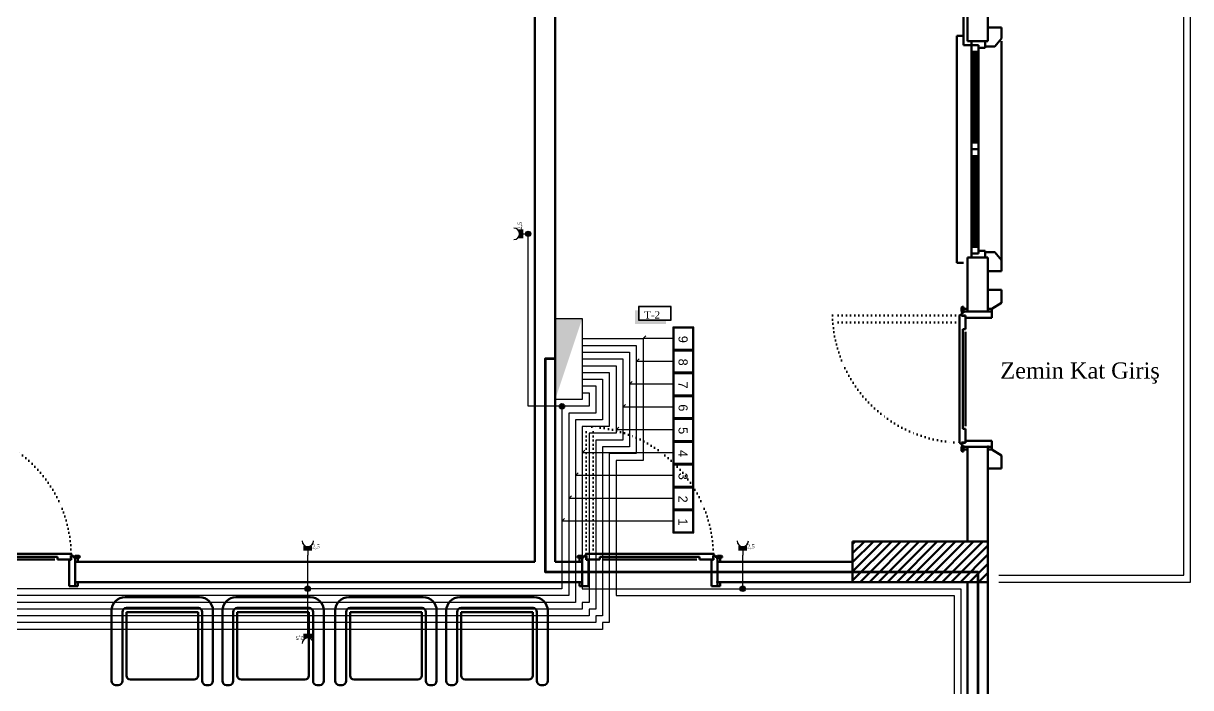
# Model space of a CAD drawing. Header units: millimetres. Extents: x 2046 to 14753, y 2361 to 29276.
# Drawn here: x 7328 to 8191, y 22043 to 22534 of the extents above; entities that cross this region are included whole.
import ezdxf

# ---------------------------------------------------------------- set-up
doc = ezdxf.new("R2010")
doc.units = ezdxf.units.MM
doc.linetypes.add('ACAD_ISO07W100', pattern=[3, 0, -3])
for name, color, linetype, lineweight in [('A.O. DUVAR', 7, 'Continuous', 50), ('KOLON HATTI  0.60 mm', 91, 'Continuous', 53), ('priz', 12, 'Continuous', 25)]:
    doc.layers.add(name, color=color, linetype=linetype, lineweight=lineweight)
for name, color, linetype in [('aydınlatma', 3, 'Continuous'), ('Elektrik Yazı', 7, 'Continuous'), ('Sorti Kesiti', 7, 'Continuous')]:
    doc.layers.add(name, color=color, linetype=linetype)
doc.styles.add('A.O. MALZEME', font='times.ttf', dxfattribs={"height": 10})
doc.styles.add('Elektrik Yazı', font='times.ttf')
doc.styles.add('Mimari Yazı', font='times.ttf')
doc.styles.get("Standard").update_dxf_attribs({"font": 'arial.ttf'})

# ---------------------------------------------------------------- blocks, each defined once
blk = doc.blocks.new('*U9')
at = {"layer": 'aydınlatma'}
for p, q in [((-30, 0), (-30, 19.992)), ((-30, 19.992), (30, 19.992)), ((30, 19.992), (30, 0)), ((-30, 0), (30, 0))]:
    blk.add_line(p, q, dxfattribs=at)
at = {"layer": 'aydınlatma', "color": 3}
blk.add_solid([(30, 0), (-30, 19.992), (-30, 0)], dxfattribs=at)
blk = doc.blocks.new('*U79')
at = {"layer": 'priz'}
for p, q in [((-5.2, 10.5), (5.2, 10.5)), ((-5.2, 9.2), (5.2, 9.2)), ((-5.2, 7.8), (5.2, 7.8)), ((-5.2, 6.4), (5.2, 6.4)), ((0, 10.5), (0, 0))]:
    blk.add_line(p, q, dxfattribs=at)
blk.add_arc((0, 17.5), 7, 180, 0, dxfattribs=at)
at = {"layer": 'Sorti Kesiti', "style": 'Mimari Yazı'}
blk.add_text('2,5', height=4.9, dxfattribs=at).set_placement((5.4, 8.1))
blk = doc.blocks.new('*U80')
at = {"layer": 'priz'}
for p, q in [((-5.2, 10.5), (5.2, 10.5)), ((-5.2, 9.2), (5.2, 9.2)), ((-5.2, 7.8), (5.2, 7.8)), ((-5.2, 6.4), (5.2, 6.4)), ((0, 10.5), (0, 0))]:
    blk.add_line(p, q, dxfattribs=at)
blk.add_arc((0, 17.5), 7, 180, 0, dxfattribs=at)
at = {"layer": 'Sorti Kesiti', "style": 'Mimari Yazı'}
blk.add_text('2,5', height=4.9, dxfattribs=at).set_placement((5.4, 8.1))
blk = doc.blocks.new('*U81')
at = {"layer": 'priz'}
for p, q in [((-5.2, 10.5), (5.2, 10.5)), ((-5.2, 9.2), (5.2, 9.2)), ((-5.2, 7.8), (5.2, 7.8)), ((-5.2, 6.4), (5.2, 6.4)), ((0, 10.5), (0, 0))]:
    blk.add_line(p, q, dxfattribs=at)
blk.add_arc((0, 17.5), 7, 180, 0, dxfattribs=at)
at = {"layer": 'Sorti Kesiti', "style": 'Mimari Yazı'}
blk.add_text('2,5', height=4.9, dxfattribs=at).set_placement((5.4, 8.1))
blk = doc.blocks.new('*U98')
at = {"layer": 'priz'}
for p, q in [((-5.2, 10.5), (5.2, 10.5)), ((-5.2, 9.2), (5.2, 9.2)), ((-5.2, 7.8), (5.2, 7.8)), ((-5.2, 6.4), (5.2, 6.4)), ((0, 10.5), (0, 0))]:
    blk.add_line(p, q, dxfattribs=at)
blk.add_arc((0, 17.5), 7, 180, 0, dxfattribs=at)
at = {"layer": 'Sorti Kesiti', "style": 'Mimari Yazı'}
blk.add_text('2,5', height=4.9, dxfattribs=at).set_placement((5.4, 8.1))
blk = doc.blocks.new('buat priz')
at = {"layer": 'aydınlatma'}
h = blk.add_hatch(color=1, dxfattribs=at)
h.set_gradient(color1=(153, 27, 30), color2=(248, 153, 30), tint=1)
edge = h.paths.add_edge_path()
edge.add_arc((0, 0), 2, 0, 360)
at = {"layer": 'aydınlatma', "color": 1}
blk.add_circle((0, 0), 2, dxfattribs=at)

msp = doc.modelspace()

# ---------------------------------------------------------------- hatches: boundary and pattern name
at = {"layer": 'Elektrik Yazı'}
h = msp.add_hatch(color=2, dxfattribs=at)
h.dxf.hatch_style = 1
h.paths.add_polyline_path([(7803.042, 22311.722), (7803.042, 22314.41), (7782.768, 22314.41), (7782.768, 22321.838), (7780.08, 22321.838), (7780.08, 22311.722)])
h = msp.add_hatch(color=2, dxfattribs=at)
h.dxf.hatch_style = 1
h.paths.add_polyline_path([(7782.768, 22314.41), (7806.978, 22314.41), (7806.978, 22324.526), (7782.768, 22324.526)])
h.paths.add_polyline_path([(7806.709, 22324.257), (7806.709, 22314.679), (7783.037, 22314.679), (7783.037, 22324.257)], flags=16)
h.paths.add_polyline_path([(7801.716, 22323.684), (7787.572, 22323.684), (7787.572, 22315.637), (7801.716, 22315.637)], flags=8)

# ---------------------------------------------------------------- linework, layer by layer
at = {"layer": 'A.O. DUVAR', "lineweight": 25, "ltscale": 4}
for p, q in [((8186.152, 22125.858), (8186.152, 22905.858)), ((8191.152, 22120.858), (8191.152, 22635.858)), ((8049.152, 22125.858), (8186.152, 22125.858)), ((8049.152, 22120.858), (8191.152, 22120.858))]:
    msp.add_line(p, q, dxfattribs=at)
at = {"layer": 'A.O. DUVAR'}
for p, q in [((7706.152, 22135.858), (7706.152, 22620.858)), ((7721.152, 22620.858), (7721.152, 22135.858)), ((8026.152, 22605.858), (8026.152, 22520.858)), ((8026.152, 22520.858), (8026.152, 22605.858)), ((8026.152, 22520.858), (8026.152, 22605.858)), ((8041.152, 22605.858), (8041.152, 22520.858)), ((8023.152, 22602.858), (8023.152, 22517.858)), ((8023.152, 22524.858), (8018.152, 22524.858)), ((8018.152, 22524.858), (8018.152, 22356.858)), ((8023.152, 22524.858), (8018.152, 22524.858)), ((8018.152, 22524.858), (8018.152, 22356.858)), ((8023.152, 22517.858), (8029.152, 22517.858)), ((8026.152, 22520.858), (8029.152, 22520.858)), ((8041.152, 22520.858), (8026.152, 22520.858)), ((8039.152, 22520.858), (8029.152, 22520.858)), ((8029.152, 22520.858), (8029.152, 22517.858)), ((8039.152, 22520.858), (8029.152, 22520.858)), ((8029.152, 22520.858), (8029.152, 22517.858)), ((8029.152, 22517.858), (8034.152, 22517.858)), ((8029.152, 22517.858), (8029.152, 22512.858)), ((8034.152, 22517.858), (8029.152, 22517.858)), ((8029.152, 22517.858), (8034.152, 22517.858)), ((8029.152, 22517.858), (8029.152, 22512.858)), ((8034.152, 22517.858), (8029.152, 22517.858)), ((8034.152, 22517.858), (8034.152, 22515.858)), ((8034.152, 22512.858), (8034.152, 22517.858)), ((8034.152, 22517.858), (8034.152, 22515.858)), ((8034.152, 22512.858), (8034.152, 22517.858)), ((8039.152, 22515.858), (8039.152, 22520.858)), ((8039.152, 22515.858), (8039.152, 22520.858)), ((8051.152, 22520.873), (8051.152, 22358.843)), ((8051.152, 22520.873), (8051.152, 22358.843)), ((8029.152, 22512.858), (8029.152, 22445.858)), ((8029.152, 22512.858), (8034.152, 22512.858)), ((8029.152, 22512.858), (8029.152, 22445.858)), ((8029.152, 22512.858), (8034.152, 22512.858)), ((8030.652, 22512.858), (8030.652, 22445.858)), ((8030.652, 22512.858), (8030.652, 22445.858)), ((8031.652, 22512.858), (8031.652, 22445.858)), ((8031.652, 22512.858), (8031.652, 22445.858)), ((8032.652, 22512.858), (8032.652, 22445.858)), ((8032.652, 22512.858), (8032.652, 22445.858)), ((8034.152, 22515.858), (8039.152, 22515.858)), ((8034.152, 22515.858), (8039.152, 22515.858)), ((8034.152, 22445.858), (8034.152, 22512.858)), ((8034.152, 22445.858), (8034.152, 22512.858)), ((8029.152, 22445.858), (8029.152, 22440.858)), ((8034.152, 22445.858), (8029.152, 22445.858)), ((8029.152, 22445.858), (8029.152, 22440.858)), ((8034.152, 22445.858), (8029.152, 22445.858)), ((8029.152, 22440.858), (8034.152, 22440.858)), ((8029.152, 22435.858), (8029.152, 22440.858)), ((8029.152, 22440.858), (8034.152, 22440.858)), ((8029.152, 22440.858), (8034.152, 22440.858)), ((8029.152, 22435.858), (8029.152, 22440.858)), ((8029.152, 22440.858), (8034.152, 22440.858)), ((8034.152, 22440.858), (8034.152, 22445.858)), ((8034.152, 22440.858), (8034.152, 22445.858)), ((8034.152, 22440.858), (8034.152, 22435.858)), ((8034.152, 22440.858), (8034.152, 22435.858)), ((8029.152, 22368.858), (8029.152, 22435.858)), ((8034.152, 22435.858), (8029.152, 22435.858)), ((8029.152, 22368.858), (8029.152, 22435.858)), ((8034.152, 22435.858), (8029.152, 22435.858)), ((8030.652, 22368.858), (8030.652, 22435.858)), ((8030.652, 22368.858), (8030.652, 22435.858)), ((8031.652, 22368.858), (8031.652, 22435.858)), ((8031.652, 22368.858), (8031.652, 22435.858)), ((8032.652, 22368.858), (8032.652, 22435.858)), ((8032.652, 22368.858), (8032.652, 22435.858)), ((8034.152, 22435.858), (8034.152, 22368.858)), ((8034.152, 22435.858), (8034.152, 22368.858)), ((8029.152, 22363.858), (8029.152, 22368.858)), ((8029.152, 22368.858), (8034.152, 22368.858)), ((8029.152, 22363.858), (8029.152, 22368.858)), ((8029.152, 22368.858), (8034.152, 22368.858)), ((8029.152, 22360.858), (8029.152, 22363.858)), ((8029.152, 22363.858), (8034.152, 22363.858)), ((8034.152, 22363.858), (8029.152, 22363.858)), ((8029.152, 22360.858), (8029.152, 22363.858)), ((8029.152, 22363.858), (8034.152, 22363.858)), ((8034.152, 22363.858), (8029.152, 22363.858)), ((8034.152, 22368.858), (8034.152, 22363.858)), ((8034.152, 22368.858), (8034.152, 22363.858)), ((8034.152, 22363.858), (8034.152, 22365.858)), ((8034.152, 22365.858), (8039.152, 22365.858)), ((8034.152, 22363.858), (8034.152, 22365.858)), ((8034.152, 22365.858), (8039.152, 22365.858)), ((8039.152, 22365.858), (8039.152, 22360.858)), ((8039.152, 22365.858), (8039.152, 22360.858)), ((8018.152, 22356.858), (8023.152, 22356.858)), ((8018.152, 22356.858), (8023.152, 22356.858)), ((8026.152, 22360.858), (8026.152, 22321.858)), ((8026.152, 22360.858), (8041.152, 22360.858)), ((8026.152, 22320.858), (8026.152, 22360.858)), ((8039.152, 22360.858), (8029.152, 22360.858)), ((8039.152, 22360.858), (8029.152, 22360.858)), ((8041.152, 22360.858), (8041.152, 22320.858)), ((8022.152, 22324.336), (8021.652, 22323.836)), ((8021.652, 22323.836), (8021.652, 22320.836)), ((8021.652, 22320.836), (8022.152, 22320.336)), ((8021.652, 22319.411), (8022.152, 22319.911)), ((8021.652, 22317.858), (8021.652, 22319.411)), ((8023.102, 22324.336), (8022.152, 22324.336)), ((8022.152, 22320.336), (8023.102, 22320.336)), ((8022.152, 22319.911), (8023.152, 22319.911)), ((8023.102, 22320.336), (8023.102, 22324.336)), ((8023.152, 22320.858), (8023.152, 22322.858)), ((8023.152, 22322.858), (8026.152, 22322.858)), ((8023.152, 22319.911), (8023.152, 22320.858)), ((8023.152, 22320.858), (8026.152, 22320.858)), ((8026.152, 22322.858), (8026.152, 22320.858)), ((8026.152, 22320.858), (8041.152, 22320.858)), ((8041.152, 22320.858), (8026.152, 22320.858)), ((8044.152, 22322.858), (8041.152, 22322.858)), ((8041.152, 22322.858), (8041.152, 22320.858)), ((8041.152, 22320.858), (8044.152, 22320.858)), ((8044.152, 22320.858), (8044.152, 22322.858)), ((8044.152, 22320.858), (8044.152, 22316.358)), ((8020.225, 22317.911), (8021.091, 22318.411)), ((8020.225, 22223.858), (8020.225, 22317.911)), ((8021.091, 22318.411), (8021.591, 22318.411)), ((8021.591, 22318.411), (8021.591, 22317.786)), ((8024.591, 22317.786), (8021.591, 22317.786)), ((8024.652, 22317.858), (8021.652, 22317.858)), ((8024.591, 22317.786), (8024.591, 22314.858)), ((8024.591, 22314.858), (8024.591, 22307.858)), ((8024.652, 22316.358), (8024.652, 22317.858)), ((8044.152, 22316.358), (8024.652, 22316.358)), ((8022.591, 22307.858), (8022.591, 22234.043)), ((8024.586, 22307.858), (8022.591, 22307.858)), ((8024.591, 22305.858), (8024.591, 22236.043)), ((8024.591, 22234.043), (8022.591, 22234.043)), ((8024.591, 22234.043), (8024.591, 22224.043)), ((8044.152, 22225.358), (8024.652, 22225.358)), ((8024.652, 22225.358), (8024.652, 22223.858)), ((8044.152, 22220.858), (8044.152, 22225.358)), ((8021.091, 22223.358), (8020.225, 22223.858)), ((8021.591, 22223.358), (8021.091, 22223.358)), ((8021.591, 22223.358), (8021.591, 22224.043)), ((8021.591, 22224.043), (8024.591, 22224.043)), ((8024.652, 22223.858), (8021.652, 22223.858)), ((8021.652, 22223.858), (8021.652, 22222.381)), ((8021.652, 22222.381), (8022.152, 22221.881)), ((8021.652, 22220.881), (8022.152, 22221.381)), ((8021.652, 22217.881), (8021.652, 22220.881)), ((8022.152, 22217.381), (8021.652, 22217.881)), ((8022.152, 22221.881), (8023.152, 22221.881)), ((8022.152, 22221.381), (8023.102, 22221.381)), ((8023.102, 22217.381), (8022.152, 22217.381)), ((8023.102, 22221.381), (8023.102, 22217.381)), ((8023.152, 22221.881), (8023.152, 22220.858)), ((8023.152, 22220.858), (8026.152, 22220.858)), ((8023.152, 22220.858), (8023.152, 22218.858)), ((8023.152, 22218.858), (8026.152, 22218.858)), ((8026.152, 22220.858), (8041.152, 22220.858)), ((8026.152, 22218.858), (8026.152, 22220.858)), ((8026.152, 22150.858), (8026.152, 22220.858)), ((8026.152, 22220.858), (8041.152, 22220.858)), ((8041.152, 22218.858), (8041.152, 22220.858)), ((8041.152, 22220.858), (8044.152, 22220.858)), ((8041.152, 22220.858), (8041.152, 22150.858)), ((8044.152, 22218.858), (8041.152, 22218.858)), ((8044.152, 22220.858), (8044.152, 22218.858)), ((7941.152, 22150.858), (8041.152, 22150.858)), ((7941.152, 22120.858), (7941.152, 22150.858)), ((8041.152, 22150.858), (8026.152, 22150.858)), ((8041.152, 22150.858), (8041.152, 22120.858)), ((7363.153, 22141.788), (7269.1, 22141.788)), ((7279.152, 22139.422), (7352.968, 22139.422)), ((7352.968, 22137.422), (7352.968, 22139.422)), ((7363.653, 22140.422), (7362.968, 22140.421)), ((7362.968, 22140.421), (7362.968, 22137.422)), ((7363.152, 22137.36), (7363.152, 22140.36)), ((7363.152, 22140.36), (7364.63, 22140.36)), ((7363.653, 22140.922), (7363.153, 22141.788)), ((7363.653, 22140.422), (7363.653, 22140.922)), ((7364.63, 22140.36), (7365.13, 22139.86)), ((7365.13, 22139.86), (7365.13, 22138.86)), ((7365.13, 22138.86), (7366.152, 22138.86)), ((7366.13, 22140.36), (7365.63, 22139.86)), ((7365.63, 22139.86), (7365.63, 22138.91)), ((7365.63, 22138.91), (7369.63, 22138.91)), ((7369.13, 22140.36), (7366.13, 22140.36)), ((7366.152, 22138.86), (7366.152, 22135.86)), ((7366.152, 22138.86), (7368.152, 22138.86)), ((7368.152, 22138.86), (7368.152, 22135.86)), ((7369.63, 22139.86), (7369.13, 22140.36)), ((7369.63, 22138.91), (7369.63, 22139.86)), ((7737.675, 22139.858), (7738.175, 22140.358)), ((7737.675, 22138.908), (7737.675, 22139.858)), ((7741.675, 22138.908), (7737.675, 22138.908)), ((7738.175, 22140.358), (7741.175, 22140.358)), ((7741.152, 22138.858), (7739.152, 22138.858)), ((7739.152, 22138.858), (7739.152, 22135.858)), ((7742.1, 22138.858), (7741.152, 22138.858)), ((7741.152, 22138.858), (7741.152, 22135.858)), ((7741.175, 22140.358), (7741.675, 22139.858)), ((7741.675, 22139.858), (7741.675, 22138.908)), ((7742.6, 22140.358), (7742.1, 22139.858)), ((7742.1, 22139.858), (7742.1, 22138.858)), ((7744.152, 22140.358), (7742.6, 22140.358)), ((7744.1, 22141.786), (7743.6, 22140.92)), ((7743.6, 22140.92), (7743.6, 22140.42)), ((7743.6, 22140.42), (7744.225, 22140.42)), ((7838.153, 22141.786), (7744.1, 22141.786)), ((7744.152, 22137.358), (7744.152, 22140.358)), ((7744.225, 22137.42), (7744.225, 22140.42)), ((7754.152, 22139.42), (7827.968, 22139.42)), ((7754.152, 22137.424), (7754.152, 22139.42)), ((7827.968, 22137.42), (7827.968, 22139.42)), ((7838.653, 22140.42), (7837.968, 22140.419)), ((7837.968, 22140.419), (7837.968, 22137.42)), ((7838.152, 22137.358), (7838.152, 22140.358)), ((7838.152, 22140.358), (7839.63, 22140.358)), ((7838.653, 22140.92), (7838.153, 22141.786)), ((7838.653, 22140.42), (7838.653, 22140.92)), ((7839.63, 22140.358), (7840.13, 22139.858)), ((7840.13, 22139.858), (7840.13, 22138.858)), ((7840.13, 22138.858), (7841.152, 22138.858)), ((7841.13, 22140.358), (7840.63, 22139.858)), ((7840.63, 22139.858), (7840.63, 22138.908)), ((7840.63, 22138.908), (7844.63, 22138.908)), ((7844.13, 22140.358), (7841.13, 22140.358)), ((7841.152, 22138.858), (7841.152, 22135.858)), ((7841.152, 22138.858), (7843.152, 22138.858)), ((7843.152, 22138.858), (7843.152, 22135.858)), ((7844.63, 22139.858), (7844.13, 22140.358)), ((7844.63, 22138.908), (7844.63, 22139.858)), ((7281.152, 22137.422), (7350.968, 22137.422)), ((7352.968, 22137.422), (7362.968, 22137.422)), ((7361.652, 22117.86), (7361.652, 22137.36)), ((7361.652, 22137.36), (7363.152, 22137.36)), ((7366.152, 22135.86), (7366.152, 22120.86)), ((7368.152, 22135.86), (7366.152, 22135.86)), ((7366.152, 22120.86), (7366.152, 22135.86)), ((7366.152, 22135.86), (7706.152, 22135.858)), ((7721.152, 22135.858), (7741.152, 22135.858)), ((7739.152, 22135.858), (7741.152, 22135.858)), ((7741.152, 22135.858), (7741.152, 22120.858)), ((7741.152, 22135.858), (7741.152, 22120.858)), ((7745.652, 22137.358), (7744.152, 22137.358)), ((7744.225, 22137.42), (7747.153, 22137.42)), ((7745.652, 22117.858), (7745.652, 22137.358)), ((7747.153, 22137.42), (7754.152, 22137.42)), ((7756.152, 22137.42), (7825.968, 22137.42)), ((7827.968, 22137.42), (7837.968, 22137.42)), ((7836.652, 22117.858), (7836.652, 22137.358)), ((7836.652, 22137.358), (7838.152, 22137.358)), ((7841.152, 22135.858), (7841.152, 22120.858)), ((7843.152, 22135.858), (7841.152, 22135.858)), ((7841.152, 22135.858), (7941.152, 22135.858)), ((7841.152, 22120.858), (7841.152, 22135.858)), ((7941.152, 22135.858), (7941.152, 22120.858)), ((7368.152, 22120.86), (7366.152, 22120.86)), ((7366.152, 22120.86), (7366.152, 22117.86)), ((7741.152, 22120.858), (7366.152, 22120.86)), ((7368.152, 22117.86), (7368.152, 22120.86)), ((7739.152, 22117.858), (7739.152, 22120.858)), ((7739.152, 22120.858), (7741.152, 22120.858)), ((7741.152, 22120.858), (7741.152, 22117.858)), ((7843.152, 22120.858), (7841.152, 22120.858)), ((7841.152, 22120.858), (7841.152, 22117.858)), ((7941.152, 22120.858), (7841.152, 22120.858)), ((7843.152, 22117.858), (7843.152, 22120.858)), ((8041.152, 22120.858), (7941.152, 22120.858)), ((8026.152, 22030.858), (8026.152, 22120.858)), ((8026.152, 22120.858), (8041.152, 22120.858)), ((8041.152, 22120.858), (8041.152, 22030.858)), ((7366.152, 22117.86), (7361.652, 22117.86)), ((7366.152, 22117.86), (7368.152, 22117.86)), ((7741.152, 22117.858), (7739.152, 22117.858)), ((7741.152, 22117.858), (7745.652, 22117.858)), ((7841.152, 22117.858), (7836.652, 22117.858)), ((7841.152, 22117.858), (7843.152, 22117.858))]:
    msp.add_line(p, q, dxfattribs=at)
at = {"layer": 'A.O. DUVAR', "ltscale": 100}
for p, q in [((8051.152, 22530.858), (8041.152, 22530.858)), ((8041.152, 22530.858), (8041.152, 22520.858)), ((8051.152, 22530.858), (8041.152, 22530.858)), ((8041.152, 22530.858), (8041.152, 22520.858)), ((8051.152, 22522.873), (8051.152, 22530.858)), ((8051.152, 22522.873), (8051.152, 22530.858)), ((8041.152, 22520.858), (8039.152, 22520.858)), ((8039.152, 22520.858), (8039.152, 22516.858)), ((8041.152, 22520.858), (8039.152, 22520.858)), ((8039.152, 22520.858), (8039.152, 22516.858)), ((8046.354, 22516.858), (8051.152, 22522.873)), ((8046.354, 22516.858), (8051.152, 22522.873)), ((8039.152, 22516.858), (8046.354, 22516.858)), ((8039.152, 22516.858), (8046.354, 22516.858)), ((8039.152, 22360.858), (8039.152, 22364.858)), ((8039.152, 22364.858), (8046.354, 22364.858)), ((8039.152, 22360.858), (8039.152, 22364.858)), ((8039.152, 22364.858), (8046.354, 22364.858)), ((8046.354, 22364.858), (8051.152, 22358.843)), ((8046.354, 22364.858), (8051.152, 22358.843)), ((8041.152, 22360.858), (8039.152, 22360.858)), ((8041.152, 22360.858), (8039.152, 22360.858)), ((8041.152, 22350.858), (8041.152, 22360.858)), ((8041.152, 22350.858), (8041.152, 22360.858)), ((8051.152, 22358.843), (8051.152, 22350.858)), ((8051.152, 22358.843), (8051.152, 22350.858)), ((8051.152, 22350.858), (8041.152, 22350.858)), ((8051.152, 22350.858), (8041.152, 22350.858)), ((8051.152, 22336.858), (8041.152, 22336.858)), ((8041.152, 22336.858), (8041.152, 22326.858)), ((8051.152, 22336.858), (8041.152, 22336.858)), ((8041.152, 22336.858), (8041.152, 22326.858)), ((8051.152, 22327.298), (8051.152, 22336.858)), ((8051.152, 22327.298), (8051.152, 22336.858)), ((8041.152, 22326.858), (8041.152, 22326.858)), ((8041.152, 22326.858), (8041.152, 22322.858)), ((8041.152, 22326.858), (8041.152, 22326.858)), ((8041.152, 22326.858), (8041.152, 22322.858)), ((8041.152, 22322.858), (8044.152, 22322.776)), ((8041.152, 22322.858), (8044.152, 22322.776)), ((8044.152, 22322.776), (8051.152, 22327.298)), ((8044.152, 22322.776), (8051.152, 22327.298)), ((8041.152, 22218.858), (8044.152, 22218.941)), ((8041.152, 22218.858), (8044.152, 22218.941)), ((8041.152, 22214.858), (8041.152, 22218.858)), ((8041.152, 22214.858), (8041.152, 22218.858)), ((8044.152, 22218.941), (8051.152, 22214.419)), ((8044.152, 22218.941), (8051.152, 22214.419)), ((8041.152, 22204.858), (8041.152, 22214.858)), ((8041.152, 22214.858), (8041.152, 22214.858)), ((8041.152, 22204.858), (8041.152, 22214.858)), ((8041.152, 22214.858), (8041.152, 22214.858)), ((8051.152, 22214.419), (8051.152, 22204.858)), ((8051.152, 22214.419), (8051.152, 22204.858)), ((8051.152, 22204.858), (8041.152, 22204.858)), ((8051.152, 22204.858), (8041.152, 22204.858))]:
    msp.add_line(p, q, dxfattribs=at)
at = {"layer": 'A.O. DUVAR', "linetype": 'ACAD_ISO07W100'}
for p, q in [((8020.225, 22317.911), (7926.225, 22317.911)), ((8020.225, 22312.911), (7926.225, 22312.911)), ((7744.1, 22141.786), (7744.1, 22235.786)), ((7749.1, 22141.786), (7749.1, 22235.786))]:
    msp.add_line(p, q, dxfattribs=at)
at = {"layer": 'A.O. DUVAR', "linetype": 'Continuous', "ltscale": 10}
for p, q in [((7941.152, 22148.919), (7943.091, 22150.858)), ((7941.152, 22142.184), (7949.826, 22150.858)), ((7941.152, 22135.449), (7956.562, 22150.858)), ((7941.152, 22128.714), (7963.297, 22150.858)), ((7941.152, 22121.979), (7970.032, 22150.858)), ((7943.552, 22147.951), (7943.552, 22147.951)), ((7946.767, 22120.858), (7976.767, 22150.858)), ((7950.287, 22147.951), (7950.287, 22147.951)), ((7953.502, 22120.858), (7983.502, 22150.858)), ((7957.022, 22147.951), (7957.022, 22147.951)), ((7960.238, 22120.858), (7990.238, 22150.858)), ((7963.757, 22147.951), (7963.757, 22147.951)), ((7966.973, 22120.858), (7996.973, 22150.858)), ((7970.492, 22147.951), (7970.492, 22147.951)), ((7973.708, 22120.858), (8003.708, 22150.858)), ((7977.228, 22147.951), (7977.228, 22147.951)), ((7980.443, 22120.858), (8010.443, 22150.858)), ((7983.963, 22147.951), (7983.963, 22147.951)), ((7987.178, 22120.858), (8017.178, 22150.858)), ((7990.698, 22147.951), (7990.698, 22147.951)), ((7993.914, 22120.858), (8023.914, 22150.858)), ((7997.433, 22147.951), (7997.433, 22147.951)), ((8000.649, 22120.858), (8030.649, 22150.858)), ((8004.168, 22147.951), (8004.168, 22147.951)), ((8007.384, 22120.858), (8037.384, 22150.858)), ((8010.903, 22147.951), (8010.903, 22147.951)), ((8014.119, 22120.858), (8041.152, 22147.892)), ((8017.639, 22147.951), (8017.639, 22147.951)), ((8024.374, 22147.951), (8024.374, 22147.951)), ((8031.109, 22147.951), (8031.109, 22147.951)), ((8037.844, 22147.951), (8037.844, 22147.951)), ((7943.552, 22141.216), (7943.552, 22141.216)), ((7946.919, 22144.584), (7946.919, 22144.584)), ((7946.919, 22137.848), (7946.919, 22137.848)), ((7950.287, 22141.216), (7950.287, 22141.216)), ((7953.654, 22144.584), (7953.654, 22144.584)), ((7953.654, 22137.848), (7953.654, 22137.848)), ((7957.022, 22141.216), (7957.022, 22141.216)), ((7960.39, 22144.584), (7960.39, 22144.584)), ((7960.39, 22137.848), (7960.39, 22137.848)), ((7963.757, 22141.216), (7963.757, 22141.216)), ((7967.125, 22144.584), (7967.125, 22144.584)), ((7967.125, 22137.848), (7967.125, 22137.848)), ((7970.492, 22141.216), (7970.492, 22141.216)), ((7973.86, 22144.584), (7973.86, 22144.584)), ((7973.86, 22137.848), (7973.86, 22137.848)), ((7977.228, 22141.216), (7977.228, 22141.216)), ((7980.595, 22144.584), (7980.595, 22144.584)), ((7980.595, 22137.848), (7980.595, 22137.848)), ((7983.963, 22141.216), (7983.963, 22141.216)), ((7987.33, 22144.584), (7987.33, 22144.584)), ((7987.33, 22137.848), (7987.33, 22137.848)), ((7990.698, 22141.216), (7990.698, 22141.216)), ((7994.066, 22144.584), (7994.066, 22144.584)), ((7994.066, 22137.848), (7994.066, 22137.848)), ((7997.433, 22141.216), (7997.433, 22141.216)), ((8000.801, 22144.584), (8000.801, 22144.584)), ((8000.801, 22137.848), (8000.801, 22137.848)), ((8004.168, 22141.216), (8004.168, 22141.216)), ((8007.536, 22144.584), (8007.536, 22144.584)), ((8007.536, 22137.848), (8007.536, 22137.848)), ((8010.903, 22141.216), (8010.903, 22141.216)), ((8014.271, 22144.584), (8014.271, 22144.584)), ((8014.271, 22137.848), (8014.271, 22137.848)), ((8017.639, 22141.216), (8017.639, 22141.216)), ((8020.854, 22120.858), (8041.152, 22141.156)), ((8021.006, 22144.584), (8021.006, 22144.584)), ((8021.006, 22137.848), (8021.006, 22137.848)), ((8024.374, 22141.216), (8024.374, 22141.216)), ((8027.741, 22144.584), (8027.741, 22144.584)), ((8027.741, 22137.848), (8027.741, 22137.848)), ((8031.109, 22141.216), (8031.109, 22141.216)), ((8034.477, 22144.584), (8034.477, 22144.584)), ((8034.477, 22137.848), (8034.477, 22137.848)), ((8037.844, 22141.216), (8037.844, 22141.216)), ((7943.552, 22134.481), (7943.552, 22134.481)), ((7946.919, 22131.113), (7946.919, 22131.113)), ((7950.287, 22134.481), (7950.287, 22134.481)), ((7953.654, 22131.113), (7953.654, 22131.113)), ((7957.022, 22134.481), (7957.022, 22134.481)), ((7960.39, 22131.113), (7960.39, 22131.113)), ((7963.757, 22134.481), (7963.757, 22134.481)), ((7967.125, 22131.113), (7967.125, 22131.113)), ((7970.492, 22134.481), (7970.492, 22134.481)), ((7973.86, 22131.113), (7973.86, 22131.113)), ((7977.228, 22134.481), (7977.228, 22134.481)), ((7980.595, 22131.113), (7980.595, 22131.113)), ((7983.963, 22134.481), (7983.963, 22134.481)), ((7987.33, 22131.113), (7987.33, 22131.113)), ((7990.698, 22134.481), (7990.698, 22134.481)), ((7994.066, 22131.113), (7994.066, 22131.113)), ((7997.433, 22134.481), (7997.433, 22134.481)), ((8000.801, 22131.113), (8000.801, 22131.113)), ((8004.168, 22134.481), (8004.168, 22134.481)), ((8007.536, 22131.113), (8007.536, 22131.113)), ((8010.903, 22134.481), (8010.903, 22134.481)), ((8014.271, 22131.113), (8014.271, 22131.113)), ((8017.639, 22134.481), (8017.639, 22134.481)), ((8021.006, 22131.113), (8021.006, 22131.113)), ((8024.374, 22134.481), (8024.374, 22134.481)), ((8027.589, 22120.858), (8041.152, 22134.421)), ((8027.741, 22131.113), (8027.741, 22131.113)), ((8031.109, 22134.481), (8031.109, 22134.481)), ((8034.477, 22131.113), (8034.477, 22131.113)), ((8037.844, 22134.481), (8037.844, 22134.481)), ((7943.552, 22127.746), (7943.552, 22127.746)), ((7943.552, 22121.01), (7943.552, 22121.01)), ((7946.919, 22124.378), (7946.919, 22124.378)), ((7950.287, 22127.746), (7950.287, 22127.746)), ((7950.287, 22121.01), (7950.287, 22121.01)), ((7953.654, 22124.378), (7953.654, 22124.378)), ((7957.022, 22127.746), (7957.022, 22127.746)), ((7957.022, 22121.01), (7957.022, 22121.01)), ((7960.39, 22124.378), (7960.39, 22124.378)), ((7963.757, 22127.746), (7963.757, 22127.746)), ((7963.757, 22121.01), (7963.757, 22121.01)), ((7967.125, 22124.378), (7967.125, 22124.378)), ((7970.492, 22127.746), (7970.492, 22127.746)), ((7970.492, 22121.01), (7970.492, 22121.01)), ((7973.86, 22124.378), (7973.86, 22124.378)), ((7977.228, 22127.746), (7977.228, 22127.746)), ((7977.228, 22121.01), (7977.228, 22121.01)), ((7980.595, 22124.378), (7980.595, 22124.378)), ((7983.963, 22127.746), (7983.963, 22127.746)), ((7983.963, 22121.01), (7983.963, 22121.01)), ((7987.33, 22124.378), (7987.33, 22124.378)), ((7990.698, 22127.746), (7990.698, 22127.746)), ((7990.698, 22121.01), (7990.698, 22121.01)), ((7994.066, 22124.378), (7994.066, 22124.378)), ((7997.433, 22127.746), (7997.433, 22127.746)), ((7997.433, 22121.01), (7997.433, 22121.01)), ((8000.801, 22124.378), (8000.801, 22124.378)), ((8004.168, 22127.746), (8004.168, 22127.746)), ((8004.168, 22121.01), (8004.168, 22121.01)), ((8007.536, 22124.378), (8007.536, 22124.378)), ((8010.903, 22127.746), (8010.903, 22127.746)), ((8010.903, 22121.01), (8010.903, 22121.01)), ((8014.271, 22124.378), (8014.271, 22124.378)), ((8017.639, 22127.746), (8017.639, 22127.746)), ((8017.639, 22121.01), (8017.639, 22121.01)), ((8021.006, 22124.378), (8021.006, 22124.378)), ((8024.374, 22127.746), (8024.374, 22127.746)), ((8024.374, 22121.01), (8024.374, 22121.01)), ((8027.741, 22124.378), (8027.741, 22124.378)), ((8031.109, 22127.746), (8031.109, 22127.746)), ((8031.109, 22121.01), (8031.109, 22121.01)), ((8034.325, 22120.858), (8041.152, 22127.686)), ((8034.477, 22124.378), (8034.477, 22124.378)), ((8037.844, 22127.746), (8037.844, 22127.746)), ((8037.844, 22121.01), (8037.844, 22121.01)), ((8041.06, 22120.858), (8041.152, 22120.951))]:
    msp.add_line(p, q, dxfattribs=at)
at = {"layer": 'A.O. DUVAR', "linetype": 'Continuous'}
for p, q in [((7402.998, 22109.697), (7455.498, 22109.697)), ((7455.498, 22109.697), (7457.998, 22109.697)), ((7484.999, 22109.697), (7537.499, 22109.697)), ((7537.499, 22109.697), (7539.999, 22109.697)), ((7568.45, 22109.697), (7620.95, 22109.697)), ((7620.95, 22109.697), (7623.45, 22109.697)), ((7650.575, 22109.697), (7703.075, 22109.697)), ((7703.075, 22109.697), (7705.575, 22109.697)), ((7392.998, 22047.697), (7392.998, 22099.697)), ((7400.998, 22098.697), (7400.998, 22047.697)), ((7457.498, 22101.697), (7403.998, 22101.697)), ((7403.998, 22051.697), (7403.998, 22098.697)), ((7403.998, 22098.697), (7456.998, 22098.697)), ((7456.998, 22101.697), (7457.498, 22101.697)), ((7456.998, 22098.697), (7456.998, 22051.697)), ((7459.998, 22047.697), (7459.998, 22098.697)), ((7467.998, 22099.697), (7467.998, 22047.697)), ((7474.999, 22047.697), (7474.999, 22099.697)), ((7482.999, 22098.697), (7482.999, 22047.697)), ((7539.499, 22101.697), (7485.999, 22101.697)), ((7485.999, 22051.697), (7485.999, 22098.697)), ((7485.999, 22098.697), (7538.999, 22098.697)), ((7538.999, 22101.697), (7539.499, 22101.697)), ((7538.999, 22098.697), (7538.999, 22051.697)), ((7541.999, 22047.697), (7541.999, 22098.697)), ((7549.999, 22099.697), (7549.999, 22047.697)), ((7558.45, 22047.697), (7558.45, 22099.697)), ((7566.45, 22098.697), (7566.45, 22047.697)), ((7622.95, 22101.697), (7569.45, 22101.697)), ((7569.45, 22051.697), (7569.45, 22098.697)), ((7569.45, 22098.697), (7622.45, 22098.697)), ((7622.45, 22101.697), (7622.95, 22101.697)), ((7622.45, 22098.697), (7622.45, 22051.697)), ((7625.45, 22047.697), (7625.45, 22098.697)), ((7633.45, 22099.697), (7633.45, 22047.697)), ((7640.575, 22047.697), (7640.575, 22099.697)), ((7648.575, 22098.697), (7648.575, 22047.697)), ((7705.075, 22101.697), (7651.575, 22101.697)), ((7651.575, 22051.697), (7651.575, 22098.697)), ((7651.575, 22098.697), (7704.575, 22098.697)), ((7704.575, 22101.697), (7705.075, 22101.697)), ((7704.575, 22098.697), (7704.575, 22051.697)), ((7707.575, 22047.697), (7707.575, 22098.697)), ((7715.575, 22099.697), (7715.575, 22047.697)), ((7397.998, 22044.697), (7395.998, 22044.697)), ((7453.998, 22048.697), (7406.998, 22048.697)), ((7464.998, 22044.697), (7462.998, 22044.697)), ((7479.999, 22044.697), (7477.999, 22044.697)), ((7535.999, 22048.697), (7488.999, 22048.697)), ((7546.999, 22044.697), (7544.999, 22044.697)), ((7563.45, 22044.697), (7561.45, 22044.697)), ((7619.45, 22048.697), (7572.45, 22048.697)), ((7630.45, 22044.697), (7628.45, 22044.697)), ((7645.575, 22044.697), (7643.575, 22044.697)), ((7701.575, 22048.697), (7654.575, 22048.697)), ((7712.575, 22044.697), (7710.575, 22044.697))]:
    msp.add_line(p, q, dxfattribs=at)
at = {"layer": 'A.O. DUVAR', "linetype": 'ACAD_ISO07W100'}
for centre, start, end in [((8022.457, 22320.141), 181.327957, 268.639954), ((7266.869, 22139.556), 1.360046, 88.672043), ((7741.869, 22139.554), 1.360046, 88.672043)]:
    msp.add_arc(centre, 96.258, start, end, dxfattribs=at)
at = {"layer": 'A.O. DUVAR', "linetype": 'Continuous'}
for centre, radius, start, end in [((7402.998, 22099.697), 10, 90, 180), ((7457.998, 22099.697), 10, 0, 90), ((7484.999, 22099.697), 10, 90, 180), ((7539.999, 22099.697), 10, 0, 90), ((7568.45, 22099.697), 10, 90, 180), ((7623.45, 22099.697), 10, 0, 90), ((7650.575, 22099.697), 10, 90, 180), ((7705.575, 22099.697), 10, 0, 90), ((7403.998, 22098.697), 3, 90, 180), ((7456.998, 22098.697), 3, 0, 90), ((7485.999, 22098.697), 3, 90, 180), ((7538.999, 22098.697), 3, 0, 90), ((7569.45, 22098.697), 3, 90, 180), ((7622.45, 22098.697), 3, 0, 90), ((7651.575, 22098.697), 3, 90, 180), ((7704.575, 22098.697), 3, 0, 90), ((7406.998, 22051.697), 3, 180, 270), ((7453.998, 22051.697), 3, 270, 0), ((7488.999, 22051.697), 3, 180, 270), ((7535.999, 22051.697), 3, 270, 0), ((7572.45, 22051.697), 3, 180, 270), ((7619.45, 22051.697), 3, 270, 0), ((7654.575, 22051.697), 3, 180, 270), ((7701.575, 22051.697), 3, 270, 0), ((7395.998, 22047.697), 3, 180, 270), ((7397.998, 22047.697), 3, 270, 0), ((7462.998, 22047.697), 3, 180, 270), ((7464.998, 22047.697), 3, 270, 0), ((7477.999, 22047.697), 3, 180, 270), ((7479.999, 22047.697), 3, 270, 0), ((7544.999, 22047.697), 3, 180, 270), ((7546.999, 22047.697), 3, 270, 0), ((7561.45, 22047.697), 3, 180, 270), ((7563.45, 22047.697), 3, 270, 0), ((7628.45, 22047.697), 3, 180, 270), ((7630.45, 22047.697), 3, 270, 0), ((7643.575, 22047.697), 3, 180, 270), ((7645.575, 22047.697), 3, 270, 0), ((7710.575, 22047.697), 3, 180, 270), ((7712.575, 22047.697), 3, 270, 0)]:
    msp.add_arc(centre, radius, start, end, dxfattribs=at)
at = {"layer": 'A.O. DUVAR'}
for p in [(8041.152, 22220.858), (7366.152, 22120.86), (7841.152, 22120.858)]:
    msp.add_point(p, dxfattribs=at)
at = {"layer": 'Elektrik Yazı', "color": 2}
for points in [[(7782.768, 22314.41), (7806.978, 22314.41), (7806.978, 22324.526), (7782.768, 22324.526)], [(7783.037, 22314.679), (7806.709, 22314.679), (7806.709, 22324.257), (7783.037, 22324.257)]]:
    msp.add_lwpolyline(points, close=True, dxfattribs=at)
at = {"layer": 'KOLON HATTI  0.60 mm'}
msp.add_lwpolyline([(7721.152, 22285.858), (7713.652, 22285.858), (7713.652, 22135.858), (7713.652, 22128.358), (8026.152, 22128.358), (8033.652, 22128.358), (8033.652, 21780.858), (8033.652, 21770.858), (7721.152, 21770.858)], dxfattribs=at)
at = {"layer": 'priz'}
for p, q in [((7786.144, 22300.858), (7788.124, 22302.838)), ((7808.835, 22300.858), (7786.144, 22300.858)), ((7781.144, 22283.974), (7783.124, 22285.954)), ((7808.835, 22283.974), (7781.144, 22283.974)), ((7776.144, 22267.089), (7778.124, 22269.069)), ((7808.835, 22267.089), (7776.144, 22267.089)), ((7771.144, 22250.205), (7773.124, 22252.185)), ((7808.835, 22250.205), (7771.144, 22250.205)), ((7766.144, 22233.321), (7768.124, 22235.3)), ((7808.835, 22233.321), (7766.144, 22233.321)), ((7741.144, 22216.436), (7743.124, 22218.416)), ((7808.835, 22216.436), (7741.144, 22216.436)), ((7736.144, 22199.552), (7738.124, 22201.532)), ((7808.835, 22199.552), (7736.144, 22199.552)), ((7731.144, 22182.667), (7733.124, 22184.647)), ((7808.835, 22182.667), (7731.144, 22182.667)), ((7726.144, 22165.783), (7728.124, 22167.763)), ((7808.835, 22165.783), (7726.144, 22165.783))]:
    msp.add_line(p, q, dxfattribs=at)
for points in [[(7741.144, 22285.858), (7771.144, 22285.858), (7771.144, 22225.858), (7751.144, 22225.858), (7751.144, 22100.858), (7746.144, 22100.858), (7746.144, 22095.858), (7226.144, 22095.858), (7226.144, 22110.858), (7191.144, 22110.858), (7191.144, 22160.858), (7226.144, 22160.858), (7226.144, 22378.358)], [(7741.144, 22280.858), (7766.144, 22280.858), (7766.144, 22230.858), (7746.144, 22230.858), (7746.144, 22105.858), (7741.144, 22105.858), (7741.144, 22100.858), (7266.144, 22100.858), (7266.144, 22140.858), (7256.144, 22140.858), (7256.144, 22378.358)], [(7726.144, 22250.858), (7701.144, 22250.858), (7701.144, 22378.358)], [(7741.144, 22295.858), (7741.144, 22295.858), (7781.144, 22295.858), (7781.144, 22215.858), (7761.144, 22215.858), (7761.144, 22090.858), (7756.144, 22090.858), (7756.144, 22085.858), (7271.144, 22085.858), (7271.144, 21790.858), (7266.144, 21790.858), (7266.144, 21523.358), (7261.144, 21523.358), (7261.144, 21148.274), (7231.144, 21148.274)], [(7741.144, 22300.858), (7741.144, 22300.858), (7786.144, 22300.858), (7786.144, 22210.858), (7766.144, 22210.858), (7766.144, 22110.858), (7859.853, 22110.858), (7864.853, 22110.858), (7864.853, 22110.858), (8016.152, 22110.858), (8016.152, 21840.858), (8001.152, 21840.858), (8001.152, 21785.858), (7891.152, 21785.858), (7891.152, 21790.858), (7841.152, 21790.858), (7841.152, 21785.858), (7716.152, 21785.858), (7716.152, 21840.858), (7666.152, 21840.858), (7666.152, 21805.858), (7396.152, 21805.858), (7391.152, 21805.858), (7391.152, 21360.858)], [(7741.144, 22290.858), (7741.144, 22290.858), (7776.144, 22290.858), (7776.144, 22220.858), (7756.144, 22220.858), (7756.144, 22095.858), (7751.144, 22095.858), (7751.144, 22090.858), (7266.144, 22090.858), (7266.144, 21795.858), (7261.144, 21795.858), (7261.144, 21528.358), (7231.144, 21528.358)], [(7741.144, 22275.858), (7761.144, 22275.858), (7761.144, 22235.858), (7741.144, 22235.858), (7741.144, 22115.858), (7854.853, 22115.858), (7859.853, 22115.858), (7859.853, 22115.858), (8021.152, 22115.858), (8021.152, 21835.858), (8006.152, 21835.858), (8006.152, 21780.858), (7886.152, 21780.858), (7886.152, 21785.858), (7846.152, 21785.858), (7846.152, 21780.858), (7711.152, 21780.858), (7711.152, 21835.858), (7671.152, 21835.858), (7671.152, 21800.858), (7396.152, 21800.858), (7396.152, 21365.858), (8021.152, 21365.858), (8021.152, 21190.858)], [(7741.144, 22270.858), (7756.144, 22270.858), (7756.144, 22240.858), (7736.144, 22240.858), (7736.144, 22105.858), (7261.144, 22105.858), (7261.144, 21800.858), (7256.144, 21800.858), (7256.144, 20975.858), (7243.644, 20975.858)], [(7741.144, 22265.858), (7741.144, 22265.858), (7751.144, 22265.858), (7751.144, 22245.858), (7731.144, 22245.858), (7731.144, 22110.858), (7256.144, 22110.858), (7256.144, 21805.858), (7196.144, 21805.858), (7196.144, 21790.858), (6903.969, 21790.858), (6878.969, 21790.858)], [(7741.144, 22260.858), (7746.144, 22260.858), (7746.144, 22250.858), (7726.144, 22250.858), (7726.144, 22115.858), (7231.144, 22115.858), (7231.144, 21985.858), (6953.344, 21985.858)], [(7538.127, 22085.858), (7538.127, 22140.858)], [(7859.853, 22115.858), (7859.853, 22140.858)], [(7726.144, 22115.858), (7726.144, 22115.858)]]:
    msp.add_lwpolyline(points, dxfattribs=at)
for points in [[(7823.721, 22292.416), (7823.721, 22309.301), (7808.135, 22309.301), (7808.135, 22292.416)], [(7823.021, 22293.116), (7823.021, 22308.601), (7808.835, 22308.601), (7808.835, 22293.116)], [(7823.721, 22275.532), (7823.721, 22292.416), (7808.135, 22292.416), (7808.135, 22275.532)], [(7823.021, 22276.232), (7823.021, 22291.716), (7808.835, 22291.716), (7808.835, 22276.232)], [(7823.721, 22258.647), (7823.721, 22275.532), (7808.135, 22275.532), (7808.135, 22258.647)], [(7823.021, 22259.347), (7823.021, 22274.832), (7808.835, 22274.832), (7808.835, 22259.347)], [(7823.721, 22241.763), (7823.721, 22258.647), (7808.135, 22258.647), (7808.135, 22241.763)], [(7823.021, 22242.463), (7823.021, 22257.947), (7808.835, 22257.947), (7808.835, 22242.463)], [(7823.721, 22224.878), (7823.721, 22241.763), (7808.135, 22241.763), (7808.135, 22224.878)], [(7823.021, 22225.578), (7823.021, 22241.063), (7808.835, 22241.063), (7808.835, 22225.578)], [(7823.721, 22207.994), (7823.721, 22224.878), (7808.135, 22224.878), (7808.135, 22207.994)], [(7823.021, 22208.694), (7823.021, 22224.178), (7808.835, 22224.178), (7808.835, 22208.694)], [(7823.721, 22191.109), (7823.721, 22207.994), (7808.135, 22207.994), (7808.135, 22191.109)], [(7823.021, 22191.809), (7823.021, 22207.294), (7808.835, 22207.294), (7808.835, 22191.809)], [(7823.721, 22174.225), (7823.721, 22191.109), (7808.135, 22191.109), (7808.135, 22174.225)], [(7823.021, 22174.925), (7823.021, 22190.409), (7808.835, 22190.409), (7808.835, 22174.925)], [(7823.721, 22157.341), (7823.721, 22174.225), (7808.135, 22174.225), (7808.135, 22157.341)], [(7823.021, 22158.041), (7823.021, 22173.525), (7808.835, 22173.525), (7808.835, 22158.041)]]:
    msp.add_lwpolyline(points, close=True, dxfattribs=at)

# ---------------------------------------------------------------- block references
at = {"layer": 'aydınlatma', "rotation": 270}
msp.add_blockref('*U9', (7721.152, 22285.858), dxfattribs=at)
at = {"layer": 'priz', "xscale": 0.6, "yscale": 0.6, "zscale": 0.6}
for name, p, rotation in [('*U81', (7701.144, 22378.358), 90), ('*U98', (7538.127, 22085.858), 180)]:
    msp.add_blockref(name, p, dxfattribs=dict(at, rotation=rotation))
at = {"layer": 'priz'}
for p in [(7701.144, 22378.358), (7726.144, 22250.858), (7538.127, 22115.858), (7859.853, 22115.858)]:
    msp.add_blockref('buat priz', p, dxfattribs=at)
at = {"layer": 'priz', "xscale": 0.6, "yscale": 0.6, "zscale": 0.6}
for name, p in [('*U80', (7538.127, 22140.858)), ('*U79', (7859.853, 22140.858))]:
    msp.add_blockref(name, p, dxfattribs=at)

# ---------------------------------------------------------------- texts
at = {"layer": 'A.O. DUVAR', "style": 'A.O. MALZEME'}
msp.add_text('Zemin Kat Giriş ', height=11.91743, dxfattribs=at).set_placement((8050.357, 22271.328, 3.5))
at = {"layer": 'aydınlatma', "char_height": 6.72, "attachment_point": 7, "rotation": 270}
for s, insert in [('9', (7812.276, 22302.952)), ('8', (7812.276, 22286.068)), ('7', (7812.276, 22269.183)), ('6', (7812.276, 22252.299)), ('5', (7812.276, 22235.415)), ('4', (7812.276, 22218.53)), ('3', (7812.276, 22201.646)), ('2', (7812.276, 22184.761)), ('1', (7812.276, 22167.877))]:
    msp.add_mtext_dynamic_manual_height_columns(s, width=5.92075, gutter_width=12.5, heights=[0], dxfattribs=dict(at, insert=insert))
at = {"layer": 'Elektrik Yazı', "color": 2, "linetype": 'ByBlock', "style": 'Elektrik Yazı'}
msp.add_text('T-2', height=5.376, dxfattribs=at).set_placement((7786.977, 22315.718))

doc.saveas('drawing.dxf')
